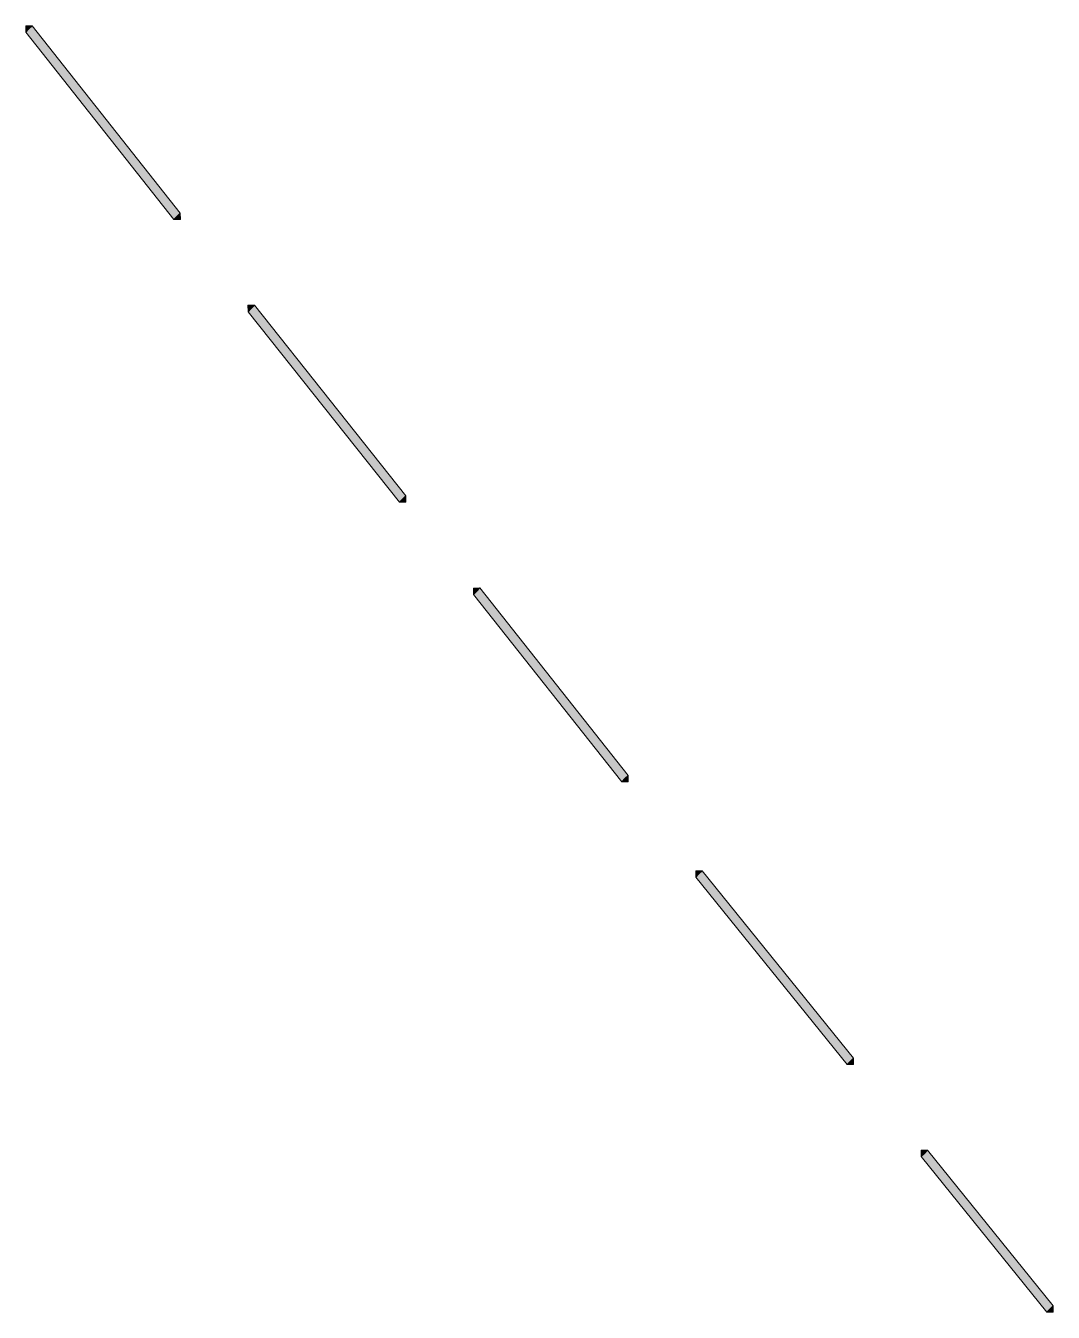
# Model space of a CAD drawing. Header units: inches. Extents: x -5728 to 15181, y 9834 to 15140.
# Drawn here: x 2868.6 to 3125.9, y 9944.4 to 10266.7 of the extents above; entities that cross this region are included whole.
import ezdxf

# ---------------------------------------------------------------- set-up
doc = ezdxf.new("R2010")
doc.units = ezdxf.units.IN
doc.header["$MEASUREMENT"] = 0
doc.linetypes.add('IMPORT-DASHEDX2 _4_', pattern=[0.1125, 0.075, -0.0375])
for name, color, linetype, lineweight in [('PDF_Geometry', 1, 'Continuous', 9), ('PDF_Solid Fills', 1, 'Continuous', 9), ('site plan converted for PDF_dwg', 1, 'Continuous', 9)]:
    doc.layers.add(name, color=color, linetype=linetype, lineweight=lineweight)

# ---------------------------------------------------------------- blocks, each defined once
blk = doc.blocks.new('site plan converted for PDF_dwg-1480341-SITE PLAN')
at = {"layer": 'PDF_Solid Fills', "linetype": 'IMPORT-DASHEDX2 _4_'}
for points in [[(764.12, 363.4), (765.72, 365), (728.92, 412.2), (727.32, 410.6)], [(820.12, 292.2), (821.72, 293.8), (784.12, 341.8), (782.52, 340.2)], [(875.32, 221.8), (876.92, 223.4), (840.12, 270.6), (838.52, 269), (860.13, 241.28)], [(931.32, 150.6), (932.92, 152.2), (895.32, 199.4), (893.72, 197.8)], [(980.92, 88.2), (982.52, 89.8), (951.32, 129), (949.72, 127.4)]]:
    blk.add_hatch(color=147, dxfattribs=at).paths.add_polyline_path(points, flags=0)
at = {"layer": 'PDF_Solid Fills'}
for points in [[(727.32, 410.6), (727.32, 412.2), (728.92, 412.2), (728.12, 411.4)], [(764.12, 363.4), (765.72, 365), (765.72, 363.4)], [(782.52, 340.2), (782.52, 341.8), (784.12, 341.8), (783.32, 341)], [(820.12, 292.2), (821.72, 293.8), (821.72, 292.2)], [(838.52, 269), (838.52, 270.6), (840.12, 270.6), (839.32, 269.8)], [(875.32, 221.8), (876.92, 223.4), (876.92, 221.8)], [(893.72, 197.8), (893.72, 199.4), (895.32, 199.4), (894.52, 198.6)], [(931.32, 150.6), (932.92, 152.2), (932.92, 150.6)], [(949.72, 127.4), (949.72, 129), (951.32, 129), (950.52, 128.2)], [(980.92, 88.2), (982.52, 89.8), (982.52, 88.2)]]:
    blk.add_hatch(color=147, dxfattribs=at).paths.add_polyline_path(points, flags=0)
at = {"layer": 'PDF_Geometry', "color": 147, "flags": 128}
for points in [[(765.72, 365), (728.92, 412.2), (728.12, 411.4), (727.32, 410.6), (764.12, 363.4), (764.92, 364.2), (765.72, 365), (765.72, 363.4), (764.12, 363.4)], [(727.32, 410.6), (727.32, 412.2), (728.92, 412.2)], [(821.72, 293.8), (784.12, 341.8), (783.32, 341), (782.52, 340.2), (820.12, 292.2), (820.92, 293), (821.72, 293.8), (821.72, 292.2), (820.12, 292.2)], [(782.52, 340.2), (782.52, 341.8), (784.12, 341.8)], [(876.92, 223.4), (840.12, 270.6), (839.32, 269.8), (838.52, 269), (875.32, 221.8)], [(838.52, 269), (838.52, 270.6), (840.12, 270.6)], [(932.92, 152.2), (895.32, 199.4), (894.52, 198.6), (893.72, 197.8), (931.32, 150.6), (932.12, 151.4), (932.92, 152.2), (932.92, 150.6), (931.32, 150.6)], [(893.72, 197.8), (893.72, 199.4), (895.32, 199.4)], [(982.52, 89.8), (951.32, 129), (950.52, 128.2), (949.72, 127.4), (980.92, 88.2), (981.72, 89), (982.52, 89.8), (982.52, 88.2), (980.92, 88.2)], [(949.72, 127.4), (949.72, 129), (951.32, 129)]]:
    blk.add_lwpolyline(points, dxfattribs=at)
blk.add_lwpolyline([(876.12, 222.6), (876.92, 223.4), (876.92, 221.8), (875.32, 221.8)], close=True, dxfattribs=at)
at = {"layer": 'PDF_Solid Fills', "color": 147}
for p, q in [((727.32, 410.6), (727.32, 412.2)), ((727.32, 412.2), (728.92, 412.2)), ((728.12, 411.4), (727.32, 410.6)), ((728.92, 412.2), (728.12, 411.4)), ((764.12, 363.4), (765.72, 365)), ((765.72, 365), (765.72, 363.4)), ((765.72, 363.4), (764.12, 363.4)), ((782.52, 340.2), (782.52, 341.8)), ((782.52, 341.8), (784.12, 341.8)), ((784.12, 341.8), (783.32, 341)), ((783.32, 341), (782.52, 340.2)), ((820.12, 292.2), (821.72, 293.8)), ((821.72, 293.8), (821.72, 292.2)), ((821.72, 292.2), (820.12, 292.2)), ((838.52, 269), (838.52, 270.6)), ((838.52, 270.6), (840.12, 270.6)), ((839.32, 269.8), (838.52, 269)), ((840.12, 270.6), (839.32, 269.8)), ((875.32, 221.8), (876.92, 223.4)), ((876.92, 223.4), (876.92, 221.8)), ((876.92, 221.8), (875.32, 221.8)), ((893.72, 197.8), (893.72, 199.4)), ((893.72, 199.4), (895.32, 199.4)), ((894.52, 198.6), (893.72, 197.8)), ((895.32, 199.4), (894.52, 198.6)), ((931.32, 150.6), (932.92, 152.2)), ((932.92, 152.2), (932.92, 150.6)), ((932.92, 150.6), (931.32, 150.6)), ((949.72, 127.4), (949.72, 129)), ((949.72, 129), (951.32, 129)), ((951.32, 129), (950.52, 128.2)), ((950.52, 128.2), (949.72, 127.4)), ((980.92, 88.2), (982.52, 89.8)), ((982.52, 88.2), (980.92, 88.2)), ((982.52, 89.8), (982.52, 88.2))]:
    blk.add_line(p, q, dxfattribs=at)

msp = doc.modelspace()

# ---------------------------------------------------------------- block references
at = {"layer": 'site plan converted for PDF_dwg', "color": 147, "linetype": 'IMPORT-DASHEDX2 _4_', "rotation": 0.383349167194431}
msp.add_blockref('site plan converted for PDF_dwg-1480341-SITE PLAN', (2144.04, 9849.68), dxfattribs=at)

doc.saveas('drawing.dxf')
